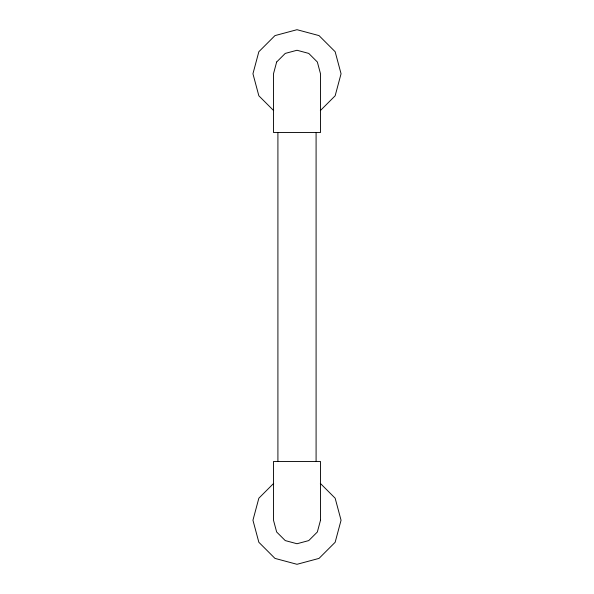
<?xml version="1.0" encoding="UTF-8"?>
<svg xmlns="http://www.w3.org/2000/svg" width="594" height="594" viewBox="0 0 594 594"><rect width="100%" height="100%" fill="white"/><g stroke="black" fill="none" stroke-linecap="round" stroke-linejoin="round"><path stroke-width="0.89" d="M320.322 110.625L335.157 95.79L341.06 73.76L335.157 51.73L319.03 35.603L297 29.7L274.97 35.603L258.843 51.73L252.94 73.76L258.843 95.79L273.678 110.625M273.678 483.375L258.843 498.21L252.94 520.24L258.843 542.27L274.97 558.397L297 564.3L319.03 558.397L335.157 542.27L341.06 520.24L335.157 498.21L320.322 483.375M316.09 132.507L316.09 461.493M277.91 132.507L277.91 461.493M276.648 62.014L273.5 73.76L273.5 132.507L320.5 132.507L320.5 73.76L317.352 62.014L308.746 53.408L297 50.26L285.254 53.408L276.648 62.014M320.5 520.24L317.352 531.986L308.746 540.592L297 543.74L285.254 540.592L276.648 531.986L273.5 520.24L273.5 461.493L320.5 461.493L320.5 520.24"/></g></svg>
